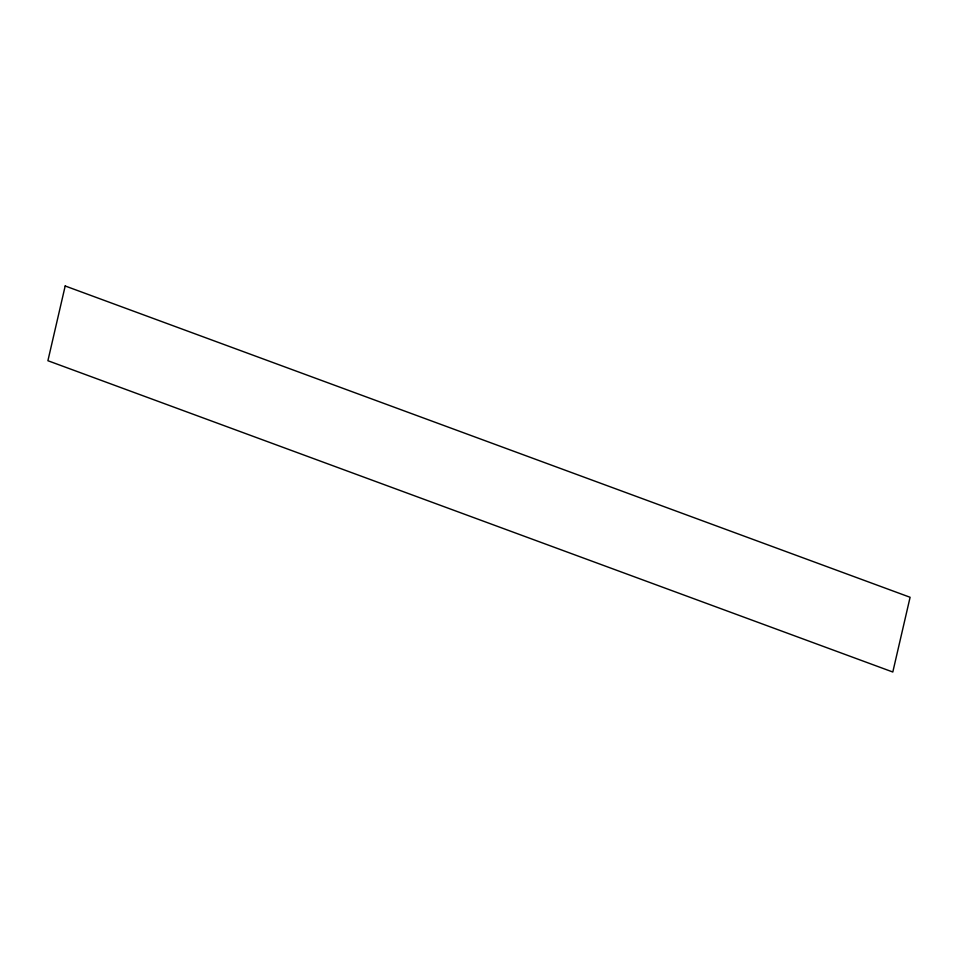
<?xml version="1.0" encoding="UTF-8"?>
<svg xmlns="http://www.w3.org/2000/svg" width="958" height="958" viewBox="0 0 958 958"><rect width="100%" height="100%" fill="white"/><g stroke="black" fill="none" stroke-linecap="round" stroke-linejoin="round"><path stroke-width="1.44" d="M65.192 285.987L47.9 360.723L892.808 672.013L910.1 597.277L65.192 285.987"/></g></svg>
